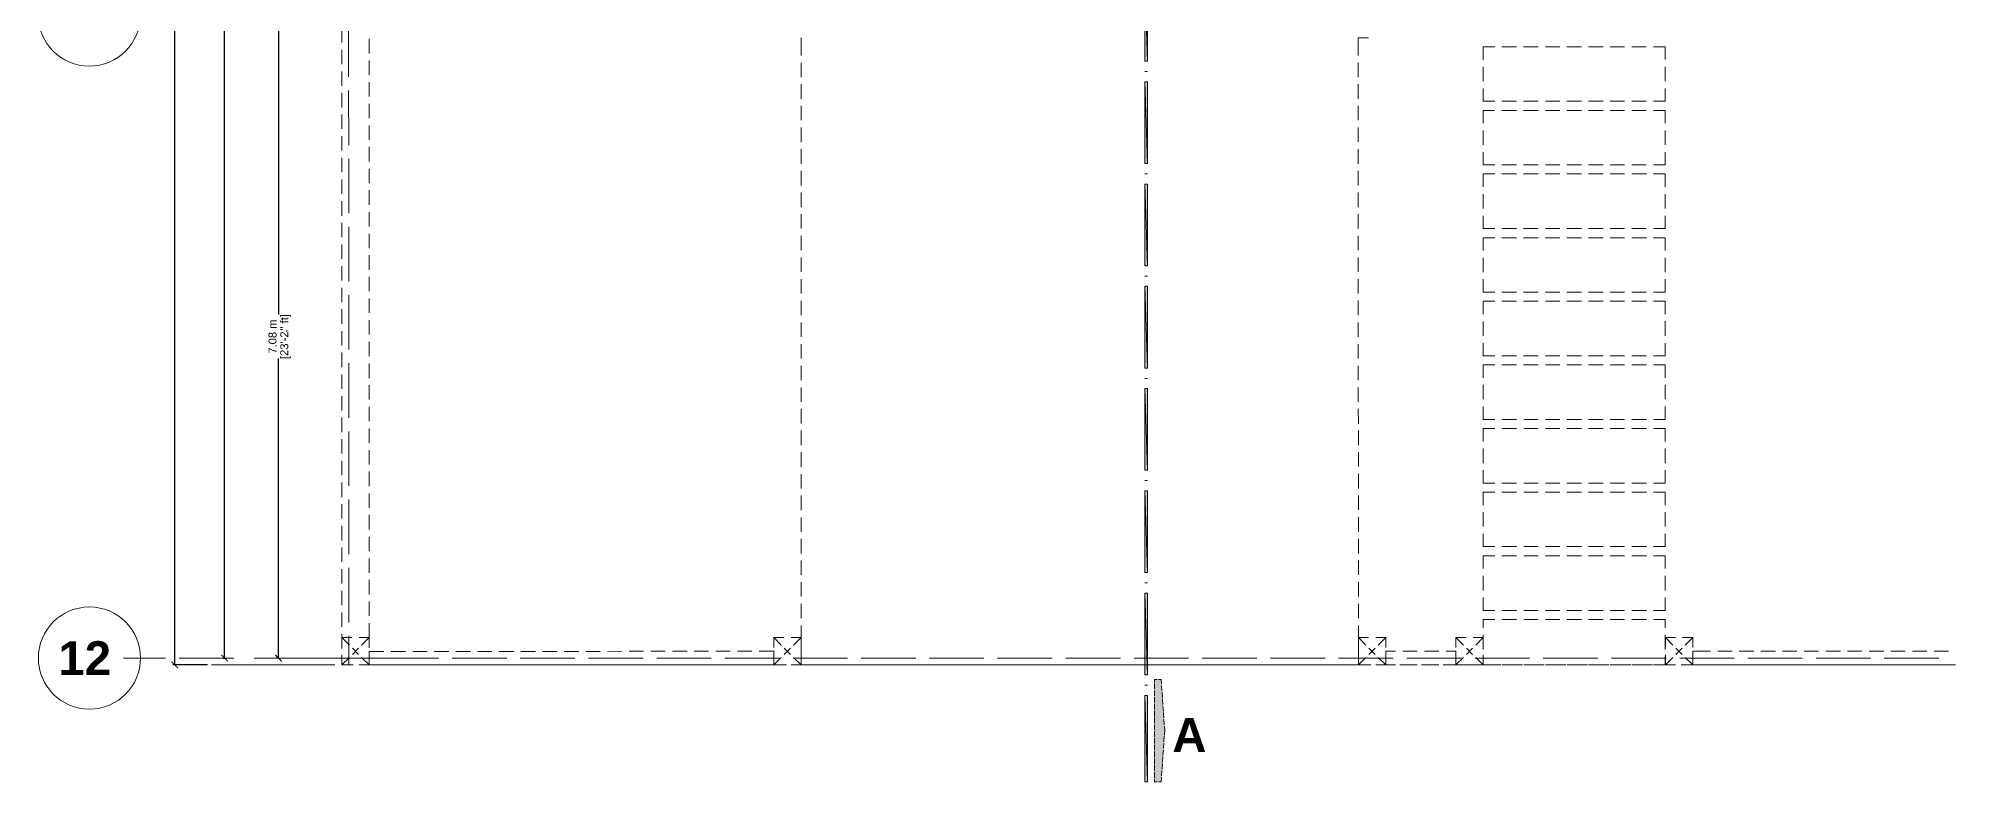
# Model space of a CAD drawing. Header units: metres. Extents: x 14 to 155, y 0 to 125.
# Drawn here: x 43.65 to 64.69, y 88.8 to 96.98 of the extents above; entities that cross this region are included whole.
import ezdxf

# ---------------------------------------------------------------- set-up
doc = ezdxf.new("R2010")
doc.units = ezdxf.units.M
doc.layers.get('Defpoints').update_dxf_attribs({"lineweight": 0})
for name, color, linetype in [('Edges', 7, 'Continuous'), ('PDF_Solid Fills', 7, 'Continuous'), ('PDF_Text', 255, 'Continuous')]:
    doc.layers.add(name, color=color, linetype=linetype)
doc.layers.add('PDF_Geometry', color=7, linetype='Continuous', true_color=0xc0c0c0)
doc.styles.add('PDF Arial Bold', font='arialbd.ttf')
doc.styles.add('TEXTS', font='swissl.ttf')
doc.dimstyles.new('Copy of DIMTEXT', dxfattribs={"dimscale": 0.3, "dimtxt": 0.22, "dimasz": 0.18, "dimexe": 0.05, "dimexo": 0.05, "dimgap": 0.05, "dimtad": 0, "dimzin": 1, "dimdsep": 46, "dimtxsty": 'TEXTS', "dimblk": 'ARCHTICK', "dimcen": 0.1, "dimclrd": 256, "dimclre": 6, "dimclrt": 7, "dimadec": 0, "dimazin": 0, "dimtfac": 0.15, "dimtix": 1, "dimtofl": 0, "dimtmove": 1, "dimatfit": 3, "dimldrblk": 'OPEN', "dimfxl": 0, "dimtolj": 1, "dimtzin": 0, "dimarcsym": 0})

# ---------------------------------------------------------------- blocks, each defined once
blk = doc.blocks.new('_ArchTick')
at = {"color": 0, "linetype": 'ByBlock', "const_width": 0.15}
blk.add_lwpolyline([(-0.5, -0.5), (0.5, 0.5)], dxfattribs=at)
blk = doc.blocks.new('*D41')
at = {"layer": 'Defpoints', "color": 0, "transparency": 16777216}
for p in [(45.56, 121.088), (45.156, 90.086), (45.561, 90.086)]:
    blk.add_point(p, dxfattribs=at)
at = {"layer": 'Edges', "color": 6, "lineweight": -2, "transparency": 16777216}
for p, q in [((45.516, 121.088), (45.136, 121.088)), ((45.516, 90.086), (45.136, 90.086))]:
    blk.add_line(p, q, dxfattribs=at)
at = {"layer": 'Edges', "lineweight": -2, "transparency": 16777216}
for p, q in [((45.156, 121.088), (45.156, 105.861)), ((45.156, 90.086), (45.156, 105.312))]:
    blk.add_line(p, q, dxfattribs=at)
at = {"layer": 'Edges', "lineweight": -2, "transparency": 16777216, "xscale": 0.072, "yscale": 0.072, "zscale": 0.072}
for p, rotation in [((45.156, 121.088), 90), ((45.156, 90.086), 270)]:
    blk.add_blockref('_ArchTick', p, dxfattribs=dict(at, rotation=rotation))
at = {"layer": 'Edges', "color": 7, "transparency": 16777216, "char_height": 0.088, "attachment_point": 5, "rotation": 90, "style": 'TEXTS'}
for s, insert in [('\\A1;31.00 m', (45.091, 105.587)), ('\\A1;[101\'-8{\\H0.15x;\\S1/2;}" ft]', (45.232, 105.587))]:
    blk.add_mtext(s, dxfattribs=dict(at, insert=insert))
blk = doc.blocks.new('_Open')
at = {"color": 0, "linetype": 'ByBlock', "lineweight": -2}
for p, q in [((-1, 0.17), (0, 0)), ((-1, -0.17), (0, 0)), ((0, 0), (-1, 0))]:
    blk.add_line(p, q, dxfattribs=at)
blk = doc.blocks.new('*D42')
at = {"layer": 'Defpoints', "color": 0, "transparency": 16777216}
for p in [(45.669, 121.013), (45.67, 90.161), (45.704, 90.161)]:
    blk.add_point(p, dxfattribs=at)
at = {"layer": 'Edges', "color": 6, "lineweight": -2, "transparency": 16777216}
for p, q in [((45.689, 121.013), (45.724, 121.013)), ((45.69, 90.161), (45.724, 90.161))]:
    blk.add_line(p, q, dxfattribs=at)
at = {"layer": 'Edges', "lineweight": -2, "transparency": 16777216}
for p, q in [((45.704, 121.013), (45.704, 105.862)), ((45.704, 90.161), (45.704, 105.312))]:
    blk.add_line(p, q, dxfattribs=at)
at = {"layer": 'Edges', "lineweight": -2, "transparency": 16777216, "xscale": 0.072, "yscale": 0.072, "zscale": 0.072}
for p, rotation in [((45.704, 121.013), 90), ((45.704, 90.161), 270)]:
    blk.add_blockref('_ArchTick', p, dxfattribs=dict(at, rotation=rotation))
at = {"layer": 'Edges', "color": 7, "transparency": 16777216, "char_height": 0.088, "attachment_point": 5, "rotation": 90, "style": 'TEXTS'}
for s, insert in [('\\A1;30.85 m', (45.639, 105.587)), ('\\A1;[101\'-2{\\H0.15x;\\S3/4;}" ft]', (45.781, 105.587))]:
    blk.add_mtext(s, dxfattribs=dict(at, insert=insert))
blk = doc.blocks.new('*D54')
at = {"layer": 'Defpoints', "color": 0, "transparency": 16777216}
for p in [(46.51, 97.236), (46.297, 90.161), (46.298, 90.161)]:
    blk.add_point(p, dxfattribs=at)
at = {"layer": 'Edges', "color": 6, "lineweight": -2, "transparency": 16777216}
for p, q in [((46.49, 97.236), (46.277, 97.236)), ((46.297, 90.161), (46.277, 90.161))]:
    blk.add_line(p, q, dxfattribs=at)
at = {"layer": 'Edges', "lineweight": -2, "transparency": 16777216}
for p, q in [((46.297, 97.236), (46.297, 93.941)), ((46.297, 90.161), (46.297, 93.457))]:
    blk.add_line(p, q, dxfattribs=at)
at = {"layer": 'Edges', "lineweight": -2, "transparency": 16777216, "xscale": 0.072, "yscale": 0.072, "zscale": 0.072}
for p, rotation in [((46.297, 97.236), 90), ((46.297, 90.161), 270)]:
    blk.add_blockref('_ArchTick', p, dxfattribs=dict(at, rotation=rotation))
at = {"layer": 'Edges', "color": 7, "transparency": 16777216, "char_height": 0.088, "attachment_point": 5, "rotation": 90, "style": 'TEXTS'}
for s, insert in [('\\A1;7.08 m', (46.232, 93.699)), ('\\A1;[23\'-2{\\H0.15x;\\S1/2;}" ft]', (46.374, 93.699))]:
    blk.add_mtext(s, dxfattribs=dict(at, insert=insert))

msp = doc.modelspace()

# ---------------------------------------------------------------- linework, layer by layer
at = {"layer": 'PDF_Geometry', "color": 0, "lineweight": 0}
for points in [[(55.824, 96.728), (55.854, 96.728), (55.824, 97.627)], [(55.854, 96.728), (55.824, 97.627), (55.854, 97.627)], [(55.824, 95.603), (55.854, 95.603), (55.824, 96.502)], [(55.854, 95.603), (55.824, 96.502), (55.854, 96.502)], [(55.824, 94.478), (55.854, 94.478), (55.824, 95.377)], [(55.854, 94.478), (55.824, 95.377), (55.854, 95.377)], [(55.824, 93.353), (55.854, 93.353), (55.824, 94.252)], [(55.854, 93.353), (55.824, 94.252), (55.854, 94.252)], [(55.824, 92.228), (55.855, 92.228), (55.824, 93.127)], [(55.855, 92.228), (55.824, 93.127), (55.854, 93.127)], [(55.824, 91.102), (55.855, 91.102), (55.824, 92.002)], [(55.855, 91.102), (55.824, 92.002), (55.855, 92.002)], [(55.824, 89.977), (55.855, 89.977), (55.824, 90.877)], [(55.855, 89.977), (55.824, 90.877), (55.855, 90.877)], [(55.824, 88.801), (55.855, 88.801), (55.824, 89.752)], [(55.855, 88.801), (55.824, 89.752), (55.855, 89.752)]]:
    msp.add_lwpolyline(points, close=True, dxfattribs=at)
for points in [[(46.993, 96.935), (46.993, 97.094)], [(47.068, 97.156), (47.068, 96.556)], [(47.294, 96.815), (47.294, 96.975)], [(52.044, 96.987), (52.044, 96.792)], [(58.173, 96.792), (58.173, 96.987), (58.285, 96.987)], [(46.993, 96.697), (46.993, 96.855)], [(59.546, 96.745), (59.546, 96.888), (59.673, 96.888)], [(59.753, 96.888), (59.911, 96.888)], [(59.991, 96.888), (60.15, 96.888)], [(60.23, 96.888), (60.388, 96.888)], [(60.467, 96.888), (60.627, 96.888)], [(60.705, 96.888), (60.864, 96.888)], [(60.944, 96.888), (61.102, 96.888)], [(61.182, 96.888), (61.34, 96.888)], [(61.42, 96.888), (61.547, 96.888), (61.547, 96.746)], [(46.993, 96.459), (46.993, 96.617)], [(47.294, 96.579), (47.294, 96.737)], [(52.044, 96.712), (52.044, 96.553)], [(55.824, 96.614), (55.854, 96.614)], [(58.173, 96.553), (58.173, 96.712)], [(59.546, 96.509), (59.546, 96.667)], [(61.547, 96.667), (61.547, 96.509)], [(46.993, 96.22), (46.993, 96.38)], [(47.068, 96.406), (47.069, 95.806)], [(47.294, 96.34), (47.294, 96.499)], [(52.044, 96.475), (52.044, 96.315)], [(58.173, 96.315), (58.173, 96.475)], [(59.673, 96.288), (59.546, 96.288), (59.546, 96.429)], [(61.547, 96.429), (61.547, 96.288), (61.42, 96.288)], [(46.993, 95.983), (46.993, 96.142)], [(47.294, 96.102), (47.294, 96.26)], [(52.044, 96.236), (52.044, 96.078)], [(58.173, 96.078), (58.173, 96.237)], [(59.546, 96.046), (59.546, 96.187), (59.673, 96.187)], [(59.911, 96.288), (59.753, 96.288)], [(59.753, 96.187), (59.911, 96.187)], [(60.15, 96.288), (59.991, 96.288)], [(59.991, 96.187), (60.15, 96.187)], [(60.388, 96.288), (60.23, 96.288)], [(60.23, 96.187), (60.388, 96.187)], [(60.627, 96.288), (60.467, 96.288)], [(60.467, 96.187), (60.627, 96.187)], [(60.864, 96.288), (60.705, 96.288)], [(60.705, 96.187), (60.864, 96.187)], [(61.102, 96.288), (60.944, 96.288)], [(60.944, 96.187), (61.102, 96.187)], [(61.34, 96.288), (61.182, 96.288)], [(61.182, 96.187), (61.34, 96.187)], [(61.42, 96.187), (61.547, 96.187), (61.547, 96.046)], [(47.294, 95.863), (47.294, 96.022)], [(52.044, 95.998), (52.044, 95.839)], [(58.173, 95.84), (58.173, 95.998)], [(59.546, 95.808), (59.546, 95.966)], [(61.547, 95.966), (61.547, 95.808)], [(46.993, 95.745), (46.993, 95.903)], [(47.294, 95.625), (47.294, 95.785)], [(52.044, 95.759), (52.044, 95.601)], [(58.173, 95.601), (58.173, 95.76)], [(59.673, 95.587), (59.546, 95.587), (59.546, 95.729)], [(61.547, 95.729), (61.547, 95.587), (61.42, 95.587)], [(46.993, 95.506), (46.993, 95.665)], [(47.069, 95.655), (47.069, 95.055)], [(47.294, 95.388), (47.294, 95.546)], [(52.044, 95.521), (52.044, 95.362)], [(58.173, 95.363), (58.173, 95.521)], [(59.911, 95.587), (59.753, 95.587)], [(60.15, 95.587), (59.991, 95.587)], [(60.388, 95.587), (60.23, 95.587)], [(60.627, 95.587), (60.467, 95.587)], [(60.864, 95.587), (60.705, 95.587)], [(61.102, 95.587), (60.944, 95.587)], [(61.34, 95.587), (61.182, 95.587)], [(46.993, 95.268), (46.993, 95.426)], [(47.294, 95.149), (47.294, 95.308)], [(52.044, 95.284), (52.044, 95.124)], [(55.824, 95.489), (55.854, 95.489)], [(58.173, 95.124), (58.173, 95.284)], [(59.546, 95.347), (59.546, 95.488), (59.673, 95.488)], [(59.753, 95.488), (59.911, 95.488)], [(59.991, 95.488), (60.15, 95.488)], [(60.23, 95.488), (60.388, 95.488)], [(60.467, 95.488), (60.627, 95.488)], [(60.705, 95.488), (60.864, 95.488)], [(60.944, 95.488), (61.102, 95.488)], [(61.182, 95.488), (61.341, 95.488)], [(61.42, 95.488), (61.547, 95.488), (61.547, 95.347)], [(46.993, 95.029), (46.993, 95.189)], [(59.546, 95.108), (59.546, 95.267)], [(61.547, 95.267), (61.547, 95.108)], [(46.993, 94.793), (46.993, 94.951)], [(47.069, 94.906), (47.069, 94.306)], [(47.294, 94.911), (47.294, 95.069)], [(52.044, 95.046), (52.044, 94.887)], [(58.173, 94.887), (58.173, 95.046)], [(59.673, 94.887), (59.546, 94.887), (59.546, 95.028)], [(59.911, 94.887), (59.753, 94.887)], [(60.15, 94.887), (59.991, 94.887)], [(60.388, 94.887), (60.23, 94.887)], [(60.627, 94.887), (60.467, 94.887)], [(60.864, 94.888), (60.705, 94.887)], [(61.102, 94.888), (60.944, 94.888)], [(61.34, 94.888), (61.182, 94.888)], [(61.547, 95.028), (61.547, 94.888), (61.421, 94.888)], [(46.993, 94.554), (46.993, 94.713)], [(47.294, 94.673), (47.294, 94.831)], [(52.044, 94.807), (52.044, 94.649)], [(58.173, 94.649), (58.173, 94.807)], [(59.546, 94.646), (59.546, 94.787), (59.673, 94.787)], [(59.753, 94.787), (59.911, 94.787)], [(59.991, 94.787), (60.15, 94.787)], [(60.23, 94.787), (60.388, 94.787)], [(60.467, 94.787), (60.627, 94.787)], [(60.705, 94.787), (60.864, 94.787)], [(60.944, 94.787), (61.102, 94.787)], [(61.182, 94.787), (61.341, 94.787)], [(61.421, 94.787), (61.547, 94.787), (61.547, 94.646)], [(46.993, 94.316), (46.993, 94.474)], [(47.294, 94.434), (47.294, 94.594)], [(52.044, 94.569), (52.044, 94.41)], [(58.173, 94.41), (58.173, 94.569)], [(59.546, 94.407), (59.546, 94.567)], [(61.547, 94.567), (61.547, 94.407)], [(46.993, 94.077), (46.993, 94.236)], [(47.294, 94.197), (47.294, 94.356)], [(52.044, 94.33), (52.044, 94.172)], [(55.824, 94.364), (55.854, 94.364)], [(58.173, 94.172), (58.173, 94.331)], [(59.673, 94.187), (59.546, 94.187), (59.546, 94.329)], [(61.547, 94.329), (61.547, 94.187), (61.421, 94.187)], [(47.069, 94.156), (47.069, 93.555)], [(47.294, 93.959), (47.294, 94.117)], [(52.044, 94.093), (52.044, 93.933)], [(58.173, 93.934), (58.173, 94.094)], [(59.547, 93.946), (59.547, 94.087), (59.673, 94.087)], [(59.911, 94.187), (59.753, 94.187)], [(59.753, 94.087), (59.911, 94.087)], [(60.15, 94.187), (59.991, 94.187)], [(59.991, 94.087), (60.15, 94.087)], [(60.388, 94.187), (60.23, 94.187)], [(60.23, 94.087), (60.388, 94.087)], [(60.627, 94.187), (60.467, 94.187)], [(60.467, 94.087), (60.627, 94.087)], [(60.864, 94.187), (60.705, 94.187)], [(60.705, 94.087), (60.864, 94.087)], [(61.102, 94.187), (60.944, 94.187)], [(60.944, 94.087), (61.102, 94.087)], [(61.34, 94.187), (61.182, 94.187)], [(61.182, 94.087), (61.341, 94.087)], [(61.421, 94.087), (61.547, 94.087), (61.547, 93.947)], [(46.993, 93.839), (46.993, 93.999)], [(47.294, 93.72), (47.294, 93.879)], [(52.044, 93.855), (52.044, 93.696)], [(58.173, 93.697), (58.173, 93.855)], [(59.547, 93.708), (59.547, 93.866)], [(61.547, 93.867), (61.547, 93.708)], [(46.993, 93.602), (46.993, 93.76)], [(47.294, 93.482), (47.294, 93.64)], [(52.044, 93.617), (52.044, 93.458)], [(58.173, 93.458), (58.173, 93.617)], [(59.673, 93.487), (59.547, 93.487), (59.547, 93.628)], [(61.547, 93.628), (61.547, 93.487), (61.421, 93.487)], [(46.993, 93.363), (46.993, 93.522)], [(47.069, 93.405), (47.069, 92.805)], [(47.294, 93.243), (47.294, 93.404)], [(59.911, 93.487), (59.753, 93.487)], [(60.15, 93.487), (59.991, 93.487)], [(60.388, 93.487), (60.23, 93.487)], [(60.627, 93.487), (60.467, 93.487)], [(60.864, 93.487), (60.705, 93.487)], [(61.102, 93.487), (60.944, 93.487)], [(61.34, 93.487), (61.182, 93.487)], [(46.993, 93.125), (46.993, 93.283)], [(52.044, 93.378), (52.044, 93.22)], [(55.824, 93.239), (55.854, 93.239)], [(58.173, 93.22), (58.173, 93.378)], [(59.547, 93.246), (59.547, 93.388), (59.673, 93.388)], [(59.753, 93.388), (59.911, 93.388)], [(59.991, 93.388), (60.15, 93.388)], [(60.23, 93.388), (60.388, 93.388)], [(60.467, 93.388), (60.627, 93.388)], [(60.705, 93.388), (60.864, 93.388)], [(60.944, 93.388), (61.102, 93.388)], [(61.182, 93.388), (61.341, 93.388)], [(61.421, 93.388), (61.547, 93.388), (61.547, 93.246)], [(46.993, 92.887), (46.993, 93.045)], [(47.294, 93.007), (47.294, 93.165)], [(52.044, 93.14), (52.044, 92.981)], [(58.173, 92.981), (58.173, 93.14)], [(59.547, 93.009), (59.547, 93.167)], [(61.547, 93.167), (61.547, 93.009)], [(46.993, 92.648), (46.993, 92.808)], [(47.294, 92.768), (47.294, 92.927)], [(52.044, 92.903), (52.044, 92.743)], [(58.174, 92.743), (58.173, 92.903)], [(59.673, 92.788), (59.547, 92.788), (59.547, 92.929)], [(59.911, 92.788), (59.753, 92.788)], [(60.15, 92.788), (59.992, 92.788)], [(60.388, 92.788), (60.23, 92.788)], [(60.627, 92.788), (60.467, 92.788)], [(60.864, 92.788), (60.705, 92.788)], [(61.102, 92.788), (60.944, 92.788)], [(61.341, 92.788), (61.182, 92.788)], [(61.547, 92.929), (61.547, 92.788), (61.421, 92.788)], [(46.993, 92.411), (46.993, 92.57)], [(47.069, 92.656), (47.069, 92.056)], [(47.294, 92.53), (47.294, 92.688)], [(52.044, 92.664), (52.044, 92.504)], [(58.174, 92.504), (58.174, 92.664)], [(59.547, 92.546), (59.547, 92.687), (59.673, 92.687)], [(59.753, 92.687), (59.911, 92.687)], [(59.992, 92.687), (60.15, 92.687)], [(60.23, 92.687), (60.388, 92.687)], [(60.467, 92.687), (60.627, 92.687)], [(60.705, 92.687), (60.864, 92.687)], [(60.944, 92.687), (61.102, 92.687)], [(61.182, 92.687), (61.341, 92.687)], [(61.421, 92.687), (61.547, 92.687), (61.547, 92.546)], [(47.294, 92.291), (47.294, 92.45)], [(52.044, 92.426), (52.044, 92.267)], [(58.174, 92.268), (58.174, 92.426)], [(59.547, 92.308), (59.547, 92.466)], [(61.547, 92.466), (61.547, 92.308)], [(46.993, 92.173), (46.993, 92.331)], [(47.294, 92.053), (47.294, 92.213)], [(52.044, 92.187), (52.044, 92.029)], [(58.174, 92.029), (58.174, 92.188)], [(59.673, 92.087), (59.547, 92.087), (59.547, 92.228)], [(61.547, 92.228), (61.547, 92.087), (61.421, 92.087)], [(46.993, 91.934), (46.993, 92.093)], [(47.294, 91.816), (47.294, 91.974)], [(52.044, 91.949), (52.044, 91.79)], [(55.824, 92.114), (55.855, 92.114)], [(58.174, 91.791), (58.174, 91.949)], [(59.547, 91.845), (59.547, 91.988), (59.673, 91.988)], [(59.911, 92.087), (59.753, 92.087)], [(59.753, 91.988), (59.911, 91.988)], [(60.15, 92.087), (59.992, 92.087)], [(59.992, 91.988), (60.15, 91.988)], [(60.388, 92.087), (60.23, 92.087)], [(60.23, 91.988), (60.388, 91.988)], [(60.627, 92.087), (60.467, 92.087)], [(60.467, 91.988), (60.627, 91.988)], [(60.864, 92.087), (60.705, 92.087)], [(60.705, 91.988), (60.864, 91.988)], [(61.102, 92.087), (60.944, 92.087)], [(60.944, 91.988), (61.102, 91.988)], [(61.341, 92.087), (61.182, 92.087)], [(61.182, 91.988), (61.341, 91.988)], [(61.421, 91.988), (61.547, 91.988), (61.547, 91.845)], [(46.993, 91.696), (46.993, 91.854)], [(47.069, 91.906), (47.069, 91.305)], [(47.294, 91.577), (47.294, 91.736)], [(52.044, 91.71), (52.044, 91.552)], [(58.174, 91.552), (58.174, 91.711)], [(59.547, 91.608), (59.547, 91.767)], [(61.547, 91.767), (61.547, 91.608)], [(46.993, 91.457), (46.993, 91.617)], [(47.294, 91.339), (47.294, 91.497)], [(59.673, 91.388), (59.547, 91.388), (59.547, 91.528)], [(61.547, 91.528), (61.547, 91.388), (61.421, 91.388)], [(46.993, 91.221), (46.993, 91.379)], [(52.044, 91.474), (52.044, 91.314)], [(58.174, 91.314), (58.174, 91.474)], [(59.547, 91.146), (59.547, 91.287), (59.673, 91.287)], [(59.911, 91.388), (59.753, 91.388)], [(59.753, 91.287), (59.911, 91.287)], [(60.15, 91.388), (59.992, 91.388)], [(59.992, 91.287), (60.15, 91.287)], [(60.388, 91.388), (60.23, 91.388)], [(60.23, 91.287), (60.388, 91.287)], [(60.627, 91.388), (60.467, 91.388)], [(60.467, 91.287), (60.627, 91.287)], [(60.864, 91.388), (60.705, 91.388)], [(60.705, 91.287), (60.864, 91.287)], [(61.102, 91.388), (60.944, 91.388)], [(60.944, 91.287), (61.102, 91.287)], [(61.341, 91.388), (61.182, 91.388)], [(61.182, 91.287), (61.341, 91.287)], [(61.421, 91.287), (61.547, 91.287), (61.547, 91.146)], [(46.993, 90.982), (46.993, 91.141)], [(47.069, 91.155), (47.069, 90.555)], [(47.294, 91.101), (47.294, 91.259)], [(52.044, 91.235), (52.044, 91.077)], [(58.174, 91.077), (58.174, 91.235)], [(46.993, 90.744), (46.993, 90.902)], [(47.294, 90.862), (47.294, 91.022)], [(52.044, 90.997), (52.044, 90.838)], [(55.824, 90.989), (55.855, 90.989)], [(58.174, 90.839), (58.174, 90.997)], [(59.547, 90.907), (59.547, 91.066)], [(61.547, 91.066), (61.547, 90.907)], [(46.993, 90.505), (46.993, 90.664)], [(47.294, 90.625), (47.294, 90.784)], [(52.044, 90.758), (52.044, 90.6)], [(58.174, 90.6), (58.174, 90.759)], [(59.673, 90.687), (59.547, 90.687), (59.547, 90.829)], [(59.912, 90.687), (59.753, 90.687)], [(60.15, 90.687), (59.992, 90.687)], [(60.388, 90.687), (60.23, 90.687)], [(60.627, 90.687), (60.467, 90.687)], [(60.864, 90.687), (60.705, 90.687)], [(61.102, 90.687), (60.944, 90.687)], [(61.341, 90.687), (61.182, 90.687)], [(61.547, 90.829), (61.547, 90.687), (61.421, 90.687)], [(47.211, 90.304), (47.294, 90.387), (47.294, 90.545)], [(52.044, 90.52), (52.044, 90.361)], [(58.174, 90.362), (58.174, 90.52)], [(59.547, 90.496), (59.547, 90.587), (59.673, 90.587)], [(59.753, 90.587), (59.912, 90.587)], [(59.992, 90.587), (60.15, 90.587)], [(60.23, 90.587), (60.388, 90.587)], [(60.467, 90.587), (60.627, 90.587)], [(60.705, 90.587), (60.864, 90.587)], [(60.944, 90.587), (61.102, 90.587)], [(61.182, 90.587), (61.341, 90.587)], [(61.421, 90.587), (61.547, 90.587), (61.547, 90.496)], [(47.104, 90.387), (46.993, 90.387), (46.993, 90.276)], [(46.993, 90.267), (46.993, 90.427)], [(46.993, 90.387), (47.077, 90.304)], [(47.069, 90.406), (47.069, 90.086)], [(47.11, 90.27), (47.178, 90.203)], [(47.178, 90.27), (47.11, 90.203)], [(47.294, 90.276), (47.294, 90.387), (47.184, 90.387)], [(47.454, 90.086), (47.294, 90.086), (47.294, 90.236), (47.454, 90.236)], [(47.534, 90.236), (47.693, 90.236)], [(47.773, 90.236), (47.931, 90.236)], [(48.011, 90.236), (48.17, 90.236)], [(48.248, 90.236), (48.408, 90.236)], [(48.487, 90.236), (48.645, 90.236)], [(48.725, 90.236), (48.884, 90.236)], [(48.964, 90.236), (49.122, 90.236)], [(49.202, 90.236), (49.36, 90.236)], [(49.439, 90.236), (49.599, 90.236)], [(49.677, 90.236), (49.836, 90.236)], [(49.916, 90.236), (50.074, 90.237)], [(50.154, 90.237), (50.313, 90.237)], [(50.393, 90.237), (50.551, 90.237)], [(50.63, 90.237), (50.79, 90.237)], [(50.868, 90.237), (51.026, 90.237)], [(51.106, 90.237), (51.265, 90.237)], [(51.345, 90.237), (51.503, 90.237)], [(51.743, 90.237), (51.743, 90.086), (51.583, 90.086)], [(51.583, 90.237), (51.743, 90.237)], [(51.854, 90.387), (51.743, 90.387), (51.743, 90.277)], [(51.743, 90.387), (51.827, 90.304)], [(51.86, 90.27), (51.927, 90.203)], [(51.927, 90.27), (51.86, 90.203)], [(52.044, 90.277), (52.044, 90.387), (51.934, 90.387)], [(52.044, 90.387), (51.961, 90.304)], [(52.044, 90.283), (52.044, 90.086), (52.212, 90.086)], [(58.006, 90.086), (58.174, 90.086), (58.174, 90.283)], [(58.284, 90.387), (58.174, 90.387), (58.174, 90.277)], [(58.174, 90.387), (58.257, 90.304)], [(58.29, 90.27), (58.358, 90.203)], [(58.358, 90.27), (58.29, 90.203)], [(58.474, 90.277), (58.474, 90.387), (58.364, 90.387)], [(58.474, 90.387), (58.391, 90.304)], [(58.583, 90.086), (58.474, 90.086), (58.474, 90.237), (58.583, 90.237)], [(58.662, 90.237), (58.82, 90.237)], [(58.9, 90.237), (59.059, 90.237)], [(59.247, 90.237), (59.247, 90.086), (59.139, 90.086)], [(59.139, 90.237), (59.247, 90.237)], [(59.358, 90.387), (59.247, 90.387), (59.247, 90.277)], [(59.247, 90.387), (59.329, 90.304)], [(59.363, 90.27), (59.43, 90.203)], [(59.43, 90.27), (59.363, 90.203)], [(59.547, 90.277), (59.547, 90.387), (59.436, 90.387)], [(59.547, 90.387), (59.465, 90.304)], [(59.547, 90.258), (59.547, 90.416)], [(61.547, 90.416), (61.547, 90.258)], [(61.661, 90.387), (61.55, 90.387), (61.55, 90.277)], [(61.55, 90.387), (61.632, 90.304)], [(61.666, 90.271), (61.734, 90.203)], [(61.734, 90.271), (61.666, 90.203)], [(61.85, 90.277), (61.85, 90.387), (61.739, 90.387)], [(61.85, 90.387), (61.768, 90.304)], [(62.045, 90.237), (61.85, 90.237), (61.85, 90.086), (62.045, 90.086)], [(62.283, 90.237), (62.125, 90.237)], [(62.522, 90.237), (62.363, 90.237)], [(62.76, 90.237), (62.6, 90.237)], [(62.997, 90.237), (62.839, 90.237)], [(63.235, 90.237), (63.077, 90.237)], [(63.474, 90.237), (63.315, 90.237)], [(63.712, 90.237), (63.554, 90.237)], [(63.951, 90.237), (63.791, 90.237)], [(64.188, 90.237), (64.029, 90.237)], [(64.426, 90.237), (64.268, 90.237)], [(64.665, 90.237), (64.506, 90.237)], [(44.593, 90.161), (45.055, 90.161)], [(45.206, 90.161), (45.806, 90.161)], [(46.918, 90.086), (45.561, 90.086)], [(47.544, 90.161), (46.029, 90.161)], [(46.918, 90.161), (46.51, 90.161)], [(46.705, 90.161), (47.306, 90.161)], [(47.12, 90.086), (46.993, 90.086), (46.993, 90.188)], [(47.077, 90.169), (46.993, 90.086)], [(46.993, 90.196), (46.994, 90.086), (47.104, 90.086)], [(47.184, 90.086), (47.294, 90.086), (47.294, 90.196)], [(47.357, 90.086), (47.198, 90.086)], [(47.211, 90.169), (47.294, 90.086)], [(47.595, 90.086), (47.437, 90.086)], [(47.456, 90.161), (48.056, 90.161)], [(47.693, 90.086), (47.534, 90.086)], [(47.834, 90.086), (47.675, 90.086)], [(47.931, 90.086), (47.773, 90.086)], [(48.072, 90.086), (47.914, 90.086)], [(48.17, 90.086), (48.011, 90.086)], [(48.311, 90.086), (48.151, 90.086)], [(48.207, 90.161), (48.807, 90.161)], [(48.408, 90.086), (48.248, 90.086)], [(48.547, 90.086), (48.389, 90.086)], [(48.645, 90.086), (48.487, 90.086)], [(48.786, 90.086), (48.627, 90.086)], [(48.884, 90.086), (48.725, 90.086)], [(49.024, 90.086), (48.866, 90.086)], [(48.956, 90.161), (49.556, 90.161)], [(49.122, 90.086), (48.964, 90.086)], [(49.263, 90.086), (49.104, 90.086)], [(49.36, 90.086), (49.202, 90.086)], [(49.501, 90.086), (49.341, 90.086)], [(49.599, 90.086), (49.439, 90.086)], [(49.738, 90.086), (49.58, 90.086)], [(49.836, 90.086), (49.677, 90.086)], [(49.706, 90.161), (50.306, 90.161)], [(49.977, 90.086), (49.818, 90.086)], [(50.074, 90.086), (49.916, 90.086)], [(50.215, 90.086), (50.057, 90.086)], [(50.313, 90.086), (50.154, 90.086)], [(50.453, 90.086), (50.295, 90.086)], [(50.551, 90.086), (50.393, 90.086)], [(50.457, 90.161), (51.057, 90.161)], [(50.692, 90.086), (50.532, 90.086)], [(50.79, 90.086), (50.63, 90.086)], [(50.929, 90.086), (50.77, 90.086)], [(51.026, 90.086), (50.868, 90.086)], [(51.167, 90.086), (51.009, 90.086)], [(51.265, 90.086), (51.106, 90.086)], [(51.206, 90.161), (51.806, 90.161)], [(51.406, 90.086), (51.247, 90.086)], [(51.503, 90.086), (51.345, 90.086)], [(51.644, 90.086), (51.486, 90.086)], [(51.883, 90.086), (51.723, 90.086)], [(51.743, 90.197), (51.743, 90.086), (51.854, 90.086)], [(51.827, 90.169), (51.743, 90.086)], [(51.934, 90.086), (52.044, 90.086), (52.044, 90.197)], [(51.956, 90.161), (52.556, 90.161)], [(51.961, 90.169), (52.044, 90.086)], [(52.119, 90.086), (51.961, 90.086)], [(52.358, 90.086), (52.199, 90.086)], [(52.291, 90.086), (52.449, 90.086)], [(52.596, 90.086), (52.438, 90.086)], [(52.529, 90.086), (52.688, 90.086)], [(52.835, 90.086), (52.676, 90.086)], [(52.707, 90.161), (53.307, 90.161)], [(52.768, 90.086), (52.926, 90.086)], [(53.073, 90.086), (52.913, 90.086)], [(53.006, 90.086), (53.164, 90.086)], [(53.31, 90.086), (53.152, 90.086)], [(53.243, 90.086), (53.403, 90.086)], [(53.549, 90.086), (53.39, 90.086)], [(53.456, 90.161), (54.056, 90.161)], [(53.481, 90.086), (53.64, 90.086)], [(53.787, 90.086), (53.629, 90.086)], [(53.72, 90.086), (53.878, 90.086)], [(54.025, 90.086), (53.867, 90.086)], [(53.958, 90.086), (54.117, 90.086)], [(54.264, 90.086), (54.104, 90.086)], [(54.197, 90.086), (54.355, 90.086)], [(54.206, 90.161), (54.806, 90.162)], [(54.501, 90.086), (54.342, 90.086)], [(54.434, 90.086), (54.594, 90.086)], [(54.739, 90.086), (54.581, 90.086)], [(54.672, 90.086), (54.83, 90.086)], [(54.978, 90.086), (54.819, 90.086)], [(54.91, 90.086), (55.069, 90.086)], [(54.957, 90.162), (55.557, 90.162)], [(55.216, 90.086), (55.058, 90.086)], [(55.149, 90.086), (55.307, 90.086)], [(55.455, 90.086), (55.295, 90.086)], [(55.387, 90.086), (55.546, 90.086)], [(55.691, 90.086), (55.533, 90.086)], [(55.624, 90.086), (55.784, 90.086)], [(55.706, 90.162), (56.306, 90.162)], [(55.93, 90.086), (55.771, 90.086)], [(55.863, 90.086), (56.021, 90.086)], [(56.168, 90.086), (56.01, 90.086)], [(56.101, 90.086), (56.26, 90.086)], [(56.407, 90.086), (56.248, 90.086)], [(56.34, 90.086), (56.498, 90.086)], [(56.456, 90.162), (57.057, 90.162)], [(56.645, 90.086), (56.485, 90.086)], [(56.578, 90.086), (56.736, 90.086)], [(56.882, 90.086), (56.724, 90.086)], [(56.815, 90.086), (56.975, 90.086)], [(57.121, 90.086), (56.962, 90.086)], [(57.053, 90.086), (57.212, 90.086)], [(57.359, 90.086), (57.201, 90.086)], [(57.207, 90.162), (57.807, 90.162)], [(57.292, 90.086), (57.45, 90.086)], [(57.598, 90.086), (57.439, 90.086)], [(57.53, 90.086), (57.689, 90.086)], [(57.836, 90.086), (57.676, 90.086)], [(57.769, 90.086), (57.927, 90.086)], [(58.073, 90.086), (57.914, 90.086)], [(57.956, 90.162), (58.556, 90.162)], [(58.311, 90.086), (58.153, 90.086)], [(58.174, 90.197), (58.174, 90.086), (58.284, 90.086)], [(58.257, 90.17), (58.174, 90.086)], [(58.364, 90.086), (58.474, 90.086), (58.474, 90.197)], [(58.391, 90.17), (58.474, 90.086)], [(58.55, 90.086), (58.391, 90.086)], [(58.788, 90.086), (58.63, 90.086)], [(58.82, 90.086), (58.662, 90.086)], [(58.707, 90.162), (59.307, 90.162)], [(59.027, 90.086), (58.867, 90.086)], [(59.059, 90.086), (58.9, 90.086)], [(59.263, 90.086), (59.105, 90.086)], [(59.247, 90.197), (59.247, 90.086), (59.358, 90.086)], [(59.329, 90.17), (59.247, 90.086)], [(59.502, 90.086), (59.343, 90.086)], [(59.436, 90.086), (59.547, 90.086), (59.465, 90.17)], [(59.457, 90.162), (60.057, 90.162)], [(59.547, 90.086), (59.547, 90.197)], [(59.673, 90.086), (59.547, 90.086), (59.547, 90.178)], [(59.74, 90.086), (59.582, 90.086)], [(59.912, 90.086), (59.753, 90.086)], [(59.979, 90.086), (59.82, 90.086)], [(60.15, 90.086), (59.992, 90.086)], [(60.217, 90.086), (60.057, 90.086)], [(60.206, 90.162), (60.806, 90.162)], [(60.388, 90.086), (60.23, 90.086)], [(60.454, 90.086), (60.296, 90.086)], [(60.627, 90.086), (60.467, 90.086)], [(60.693, 90.086), (60.534, 90.086)], [(60.864, 90.086), (60.705, 90.086)], [(60.931, 90.086), (60.773, 90.086)], [(61.102, 90.086), (60.944, 90.086)], [(60.957, 90.162), (61.557, 90.162)], [(61.169, 90.086), (61.011, 90.086)], [(61.341, 90.086), (61.182, 90.086)], [(61.408, 90.086), (61.248, 90.086)], [(61.547, 90.178), (61.547, 90.086), (61.421, 90.086)], [(61.645, 90.086), (61.486, 90.086)], [(61.55, 90.197), (61.55, 90.086), (61.661, 90.086)], [(61.632, 90.17), (61.55, 90.086)], [(61.707, 90.162), (62.307, 90.162)], [(61.883, 90.086), (61.725, 90.086)], [(61.739, 90.086), (61.85, 90.086), (61.85, 90.197)], [(61.768, 90.17), (61.85, 90.086)], [(62.122, 90.086), (61.963, 90.086)], [(62.125, 90.086), (62.283, 90.086)], [(62.36, 90.086), (62.202, 90.086)], [(62.363, 90.086), (62.522, 90.086)], [(62.599, 90.086), (62.44, 90.086)], [(62.456, 90.162), (63.056, 90.162)], [(62.6, 90.086), (62.76, 90.086)], [(62.837, 90.086), (62.677, 90.086)], [(62.839, 90.086), (62.997, 90.086)], [(63.074, 90.087), (62.915, 90.086)], [(63.077, 90.087), (63.235, 90.087)], [(63.312, 90.087), (63.154, 90.087)], [(63.207, 90.162), (63.807, 90.162)], [(63.316, 90.087), (63.474, 90.087)], [(63.551, 90.087), (63.392, 90.087)], [(63.554, 90.087), (63.712, 90.087)], [(63.789, 90.087), (63.631, 90.087)], [(63.791, 90.087), (63.951, 90.087)], [(64.028, 90.087), (63.868, 90.087)], [(63.957, 90.162), (64.557, 90.162)], [(64.029, 90.087), (64.188, 90.087)], [(64.265, 90.087), (64.106, 90.087)], [(64.268, 90.087), (64.426, 90.087)], [(64.503, 90.087), (64.345, 90.087)], [(64.506, 90.087), (64.665, 90.087)], [(64.741, 90.087), (64.583, 90.087)], [(55.824, 89.864), (55.855, 89.864)], [(55.93, 89.897), (55.93, 89.926), (55.96, 89.926)], [(55.93, 89.889), (55.93, 89.889)], [(55.93, 89.822), (55.93, 89.882)], [(55.93, 89.814), (55.93, 89.814)], [(55.968, 89.926), (55.968, 89.926)], [(55.975, 89.926), (56.005, 89.926), (56.008, 89.878)], [(56.01, 89.87), (56.01, 89.87)], [(56.01, 89.862), (56.013, 89.803)], [(55.93, 89.747), (55.93, 89.806)], [(55.93, 89.739), (55.93, 89.739)], [(55.93, 89.672), (55.93, 89.731)], [(55.93, 89.664), (55.93, 89.664)], [(55.93, 89.597), (55.93, 89.657)], [(56.015, 89.795), (56.015, 89.795)], [(56.015, 89.787), (56.019, 89.728)], [(56.02, 89.72), (56.02, 89.72)], [(56.02, 89.713), (56.024, 89.653)], [(56.024, 89.646), (56.024, 89.646)], [(56.024, 89.638), (56.029, 89.579)], [(55.93, 89.589), (55.93, 89.589)], [(55.93, 89.521), (55.93, 89.582)], [(55.93, 89.515), (55.93, 89.515)], [(55.93, 89.446), (55.93, 89.507)], [(55.93, 89.44), (55.93, 89.44)], [(55.93, 89.373), (55.93, 89.432)], [(56.029, 89.571), (56.029, 89.571)], [(56.029, 89.563), (56.034, 89.504)], [(56.034, 89.496), (56.034, 89.496)], [(56.034, 89.488), (56.039, 89.428)], [(56.039, 89.421), (56.039, 89.421)], [(56.04, 89.414), (56.044, 89.365), (56.04, 89.315)], [(55.93, 89.365), (55.93, 89.365)], [(55.93, 89.297), (55.93, 89.357)], [(55.93, 89.289), (55.93, 89.289)], [(55.93, 89.222), (55.93, 89.281)], [(55.93, 89.214), (55.93, 89.214)], [(55.93, 89.147), (55.93, 89.206)], [(56.034, 89.225), (56.029, 89.166)], [(56.039, 89.301), (56.034, 89.24)], [(56.034, 89.233), (56.034, 89.233)], [(56.039, 89.307), (56.039, 89.307)], [(55.93, 89.139), (55.93, 89.139)], [(55.93, 89.072), (55.93, 89.133)], [(55.93, 89.064), (55.93, 89.064)], [(55.93, 88.996), (55.93, 89.057)], [(55.93, 88.99), (55.93, 88.99)], [(55.93, 88.921), (55.93, 88.982)], [(56.02, 89.001), (56.015, 88.94)], [(56.024, 89.075), (56.02, 89.016)], [(56.02, 89.008), (56.02, 89.008)], [(56.029, 89.15), (56.024, 89.091)], [(56.024, 89.083), (56.024, 89.083)], [(56.029, 89.158), (56.029, 89.158)], [(55.93, 88.915), (55.93, 88.915)], [(55.93, 88.846), (55.93, 88.907)], [(55.93, 88.84), (55.93, 88.84)], [(55.96, 88.801), (55.93, 88.801), (55.93, 88.832)], [(55.968, 88.801), (55.968, 88.801)], [(56.008, 88.851), (56.005, 88.801), (55.975, 88.801)], [(56.013, 88.926), (56.01, 88.865)], [(56.01, 88.859), (56.01, 88.859)], [(56.015, 88.934), (56.015, 88.934)]]:
    msp.add_lwpolyline(points, dxfattribs=at)
for centre in [(44.217, 97.237), (44.218, 90.162)]:
    msp.add_circle(centre, 0.562, dxfattribs=at)
at = {"layer": 'PDF_Solid Fills', "color": 0, "transparency": 33554559}
for points in [[(55.824, 97.627), (55.854, 96.728), (55.854, 97.627)], [(55.824, 96.728), (55.854, 96.728), (55.824, 97.627)], [(55.824, 96.502), (55.854, 95.603), (55.854, 96.502)], [(55.824, 95.603), (55.854, 95.603), (55.824, 96.502)], [(55.824, 95.377), (55.855, 94.478), (55.854, 95.377)], [(55.824, 94.478), (55.855, 94.478), (55.824, 95.377)], [(55.824, 94.252), (55.855, 93.353), (55.855, 94.252)], [(55.824, 93.353), (55.855, 93.353), (55.824, 94.252)], [(55.824, 93.127), (55.855, 92.228), (55.855, 93.127)], [(55.824, 92.228), (55.855, 92.228), (55.824, 93.127)], [(55.824, 92.002), (55.855, 91.102), (55.855, 92.002)], [(55.824, 91.102), (55.855, 91.102), (55.824, 92.002)], [(55.824, 90.877), (55.855, 89.978), (55.855, 90.877)], [(55.824, 89.978), (55.855, 89.978), (55.824, 90.877)], [(56.005, 89.926), (55.93, 89.926), (56.044, 89.365)], [(55.93, 89.926), (56.044, 89.365), (55.93, 89.365)], [(55.824, 89.752), (55.855, 88.801), (55.855, 89.752)], [(55.824, 88.801), (55.855, 88.801), (55.824, 89.752)], [(56.044, 89.365), (55.93, 89.365), (56.005, 88.801)], [(55.93, 89.365), (56.005, 88.801), (55.93, 88.801)]]:
    msp.add_solid(points, dxfattribs=at)

# ---------------------------------------------------------------- texts
at = {"layer": 'PDF_Text', "color": 0, "attachment_point": 7, "rotation": 0.0022, "style": 'PDF Arial Bold'}
for s, insert, char_height in [('12', (43.876, 89.974), 0.3732), ('A', (56.127, 89.128), 0.373)]:
    msp.add_mtext(s, dxfattribs=dict(at, insert=insert, char_height=char_height))

# ---------------------------------------------------------------- dimensions: what is measured, and where the dimension line sits
at = {"layer": 'Edges'}
for base, p1, p2, picture, middle in [((45.156, 90.086), (45.56, 121.088), (45.561, 90.086), '*D41', (45.156, 105.587)), ((45.704, 90.161), (45.669, 121.013), (45.67, 90.161), '*D42', (45.704, 105.587)), ((46.2972, 90.1612), (46.5099, 97.2363), (46.2981, 90.1612), '*D54', (46.2972, 93.6988))]:
    dim = msp.add_linear_dim(base=base, p1=p1, p2=p2, angle=90, dimstyle='Copy of DIMTEXT', override={"dimscale": 0.4, "dimpost": ' m\\X', "dimfxl": 0.9, "dimfxlon": 1}, dxfattribs=at)
    dim.commit()
    dim.dimension.update_dxf_attribs({"geometry": picture, "text_midpoint": middle})

doc.saveas('drawing.dxf')
